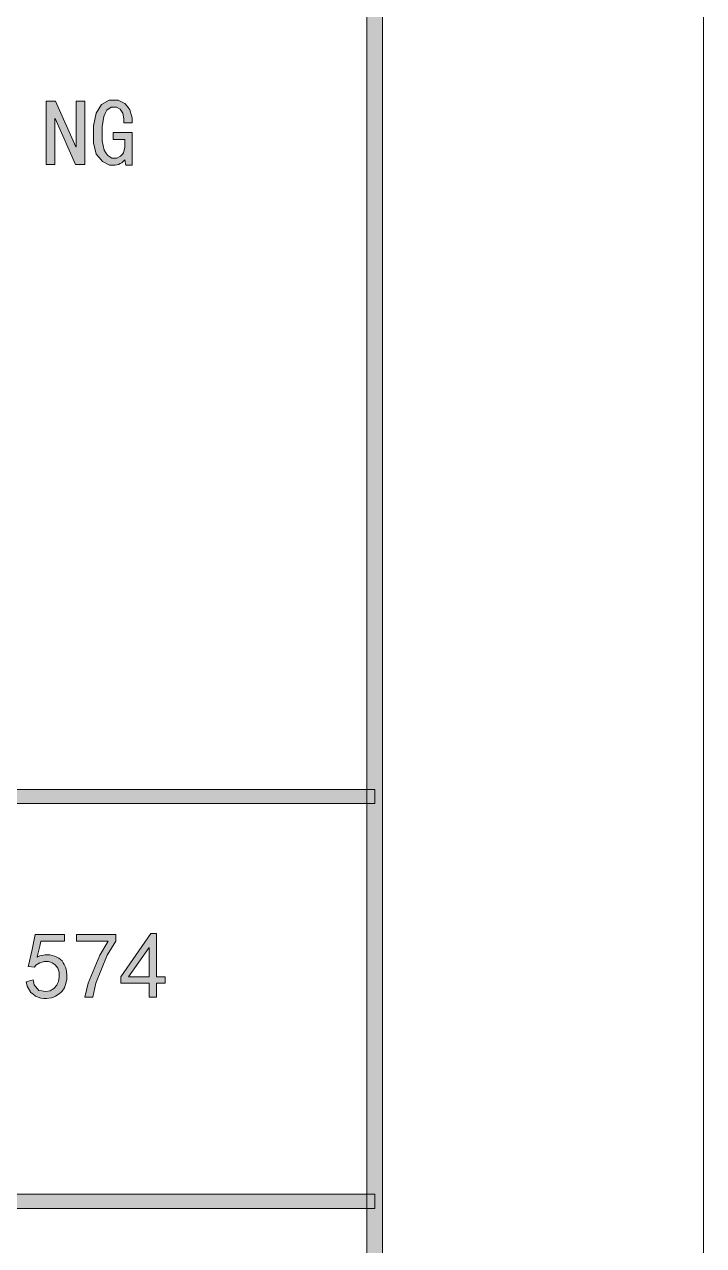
# Model space of a CAD drawing. Header units: millimetres. Extents: x 388 to 64525, y 87 to 607.
# Drawn here: x 64503.91 to 64524.56, y 523.95 to 561.09 of the extents above; entities that cross this region are included whole.
import ezdxf

# ---------------------------------------------------------------- set-up
doc = ezdxf.new("R2010")
doc.units = ezdxf.units.MM

msp = doc.modelspace()

# ---------------------------------------------------------------- hatches: boundary and pattern name
h = msp.add_hatch(color=0)
h.dxf.hatch_style = 2
h.paths.add_polyline_path([(64514.798, 319.942), (64514.314, 320.426), (64514.314, 596.98), (64514.798, 597.464)])
h = msp.add_hatch(color=0)
h.dxf.hatch_style = 2
h.paths.add_polyline_path([(64505.74, 556.833), (64505.461, 556.833), (64504.841, 558.23), (64504.83, 558.23), (64504.83, 556.833), (64504.569, 556.833), (64504.569, 558.76), (64504.852, 558.76), (64505.472, 557.363), (64505.482, 557.363), (64505.482, 558.76), (64505.74, 558.76)])
h = msp.add_hatch(color=0)
h.dxf.hatch_style = 2
h.paths.add_polyline_path([(64507.184, 556.811), (64506.991, 556.811), (64506.959, 556.969), (64506.933, 556.937), (64506.865, 556.879), (64506.815, 556.858), (64506.769, 556.833), (64506.665, 556.811), (64506.607, 556.811), (64506.489, 556.811), (64506.278, 556.922), (64506.185, 557.03), (64506.091, 557.141), (64506.002, 557.492), (64506.002, 557.736), (64506.002, 558.001), (64506.084, 558.395), (64506.17, 558.524), (64506.253, 558.653), (64506.486, 558.782), (64506.632, 558.782), (64506.761, 558.782), (64506.962, 558.689), (64507.037, 558.592), (64507.109, 558.495), (64507.184, 558.248), (64507.184, 558.098), (64506.933, 558.098), (64506.933, 558.216), (64506.894, 558.391), (64506.855, 558.452), (64506.815, 558.51), (64506.704, 558.571), (64506.632, 558.571), (64506.539, 558.571), (64506.407, 558.477), (64506.36, 558.384), (64506.317, 558.291), (64506.271, 557.979), (64506.271, 557.757), (64506.271, 557.549), (64506.328, 557.263), (64506.382, 557.184), (64506.439, 557.105), (64506.568, 557.026), (64506.643, 557.026), (64506.715, 557.026), (64506.83, 557.08), (64506.873, 557.134), (64506.916, 557.188), (64506.959, 557.352), (64506.959, 557.463), (64506.959, 557.589), (64506.607, 557.589), (64506.607, 557.804), (64507.184, 557.804)])
h = msp.add_hatch(color=0)
h.dxf.hatch_style = 2
h.paths.add_polyline_path([(64514.558, 537.818), (64514.558, 537.388), (64464.508, 537.388), (64464.508, 537.818)])
h = msp.add_hatch(color=0)
h.dxf.hatch_style = 2
h.paths.add_polyline_path([(64504.167, 532.028), (64504.207, 531.878), (64504.339, 531.709), (64504.436, 531.691), (64504.533, 531.673), (64504.687, 531.695), (64504.748, 531.731), (64504.805, 531.766), (64504.891, 531.863), (64504.916, 531.921), (64504.941, 531.981), (64504.963, 532.114), (64504.959, 532.186), (64504.959, 532.261), (64504.92, 532.383), (64504.88, 532.433), (64504.845, 532.487), (64504.751, 532.551), (64504.694, 532.569), (64504.64, 532.587), (64504.511, 532.587), (64504.443, 532.569), (64504.372, 532.551), (64504.257, 532.472), (64504.21, 532.411), (64504.021, 532.433), (64504.031, 532.469), (64504.139, 532.952), (64504.235, 533.404), (64505.124, 533.404), (64505.124, 533.2), (64504.404, 533.2), (64504.375, 533.049), (64504.318, 532.806), (64504.289, 532.716), (64504.375, 532.755), (64504.533, 532.791), (64504.605, 532.788), (64504.68, 532.788), (64504.82, 532.752), (64504.888, 532.723), (64504.956, 532.691), (64505.052, 532.605), (64505.085, 532.551), (64505.117, 532.497), (64505.16, 532.394), (64505.174, 532.34), (64505.189, 532.286), (64505.199, 532.168), (64505.196, 532.107), (64505.196, 532.046), (64505.167, 531.921), (64505.146, 531.852), (64505.124, 531.788), (64505.056, 531.684), (64505.009, 531.641), (64504.966, 531.598), (64504.855, 531.53), (64504.791, 531.505), (64504.726, 531.48), (64504.576, 531.458), (64504.493, 531.466), (64504.407, 531.473), (64504.246, 531.534), (64504.171, 531.591), (64504.096, 531.645), (64503.992, 531.838), (64503.963, 531.971)])
h = msp.add_hatch(color=0)
h.dxf.hatch_style = 2
h.paths.add_polyline_path([(64505.744, 531.498), (64505.844, 531.928), (64506.199, 532.777), (64506.453, 533.2), (64505.486, 533.2), (64505.486, 533.404), (64506.69, 533.404), (64506.69, 533.21), (64506.425, 532.784), (64506.077, 531.928), (64505.991, 531.498)])
h = msp.add_hatch(color=0)
h.paths.add_polyline_path([(64507.704, 531.928), (64506.837, 531.928), (64506.837, 532.118), (64507.747, 533.436), (64507.919, 533.436), (64507.919, 532.118), (64508.187, 532.118), (64508.187, 531.928), (64507.919, 531.928), (64507.919, 531.498), (64507.704, 531.498)])
h.paths.add_polyline_path([(64507.704, 532.118), (64507.704, 533.01), (64507.073, 532.118)])
h = msp.add_hatch(color=0)
h.dxf.hatch_style = 2
h.paths.add_polyline_path([(64514.558, 525.507), (64514.558, 525.077), (64464.508, 525.077), (64464.508, 525.507)])

# ---------------------------------------------------------------- linework, layer by layer
at = {"color": 0, "lineweight": 0}
for points in [[(64103.998, 310.182), (64103.998, 607.224), (64524.558, 607.224), (64524.558, 310.182)], [(64514.798, 319.942), (64514.314, 320.426), (64514.314, 596.98), (64514.798, 597.464)], [(64505.74, 556.833), (64505.461, 556.833), (64504.841, 558.23), (64504.83, 558.23), (64504.83, 556.833), (64504.569, 556.833), (64504.569, 558.76), (64504.852, 558.76), (64505.472, 557.363), (64505.482, 557.363), (64505.482, 558.76), (64505.74, 558.76)], [(64507.184, 556.811), (64506.991, 556.811), (64506.959, 556.969), (64506.933, 556.937), (64506.865, 556.879), (64506.815, 556.858), (64506.769, 556.833), (64506.665, 556.811), (64506.607, 556.811), (64506.489, 556.811), (64506.278, 556.922), (64506.185, 557.03), (64506.091, 557.141), (64506.002, 557.492), (64506.002, 557.736), (64506.002, 558.001), (64506.084, 558.395), (64506.17, 558.524), (64506.253, 558.653), (64506.486, 558.782), (64506.632, 558.782), (64506.761, 558.782), (64506.962, 558.689), (64507.037, 558.592), (64507.109, 558.495), (64507.184, 558.248), (64507.184, 558.098), (64506.933, 558.098), (64506.933, 558.216), (64506.894, 558.391), (64506.855, 558.452), (64506.815, 558.51), (64506.704, 558.571), (64506.632, 558.571), (64506.539, 558.571), (64506.407, 558.477), (64506.36, 558.384), (64506.317, 558.291), (64506.271, 557.979), (64506.271, 557.757), (64506.271, 557.549), (64506.328, 557.263), (64506.382, 557.184), (64506.439, 557.105), (64506.568, 557.026), (64506.643, 557.026), (64506.715, 557.026), (64506.83, 557.08), (64506.873, 557.134), (64506.916, 557.188), (64506.959, 557.352), (64506.959, 557.463), (64506.959, 557.589), (64506.607, 557.589), (64506.607, 557.804), (64507.184, 557.804)], [(64514.558, 537.818), (64514.558, 537.388), (64464.508, 537.388), (64464.508, 537.818)], [(64504.167, 532.028), (64504.207, 531.878), (64504.339, 531.709), (64504.436, 531.691), (64504.533, 531.673), (64504.687, 531.695), (64504.748, 531.731), (64504.805, 531.766), (64504.891, 531.863), (64504.916, 531.921), (64504.941, 531.981), (64504.963, 532.114), (64504.959, 532.186), (64504.959, 532.261), (64504.92, 532.383), (64504.88, 532.433), (64504.845, 532.487), (64504.751, 532.551), (64504.694, 532.569), (64504.64, 532.587), (64504.511, 532.587), (64504.443, 532.569), (64504.372, 532.551), (64504.257, 532.472), (64504.21, 532.411), (64504.021, 532.433), (64504.031, 532.469), (64504.139, 532.952), (64504.235, 533.404), (64505.124, 533.404), (64505.124, 533.2), (64504.404, 533.2), (64504.375, 533.049), (64504.318, 532.806), (64504.289, 532.716), (64504.375, 532.755), (64504.533, 532.791), (64504.605, 532.788), (64504.68, 532.788), (64504.82, 532.752), (64504.888, 532.723), (64504.956, 532.691), (64505.052, 532.605), (64505.085, 532.551), (64505.117, 532.497), (64505.16, 532.394), (64505.174, 532.34), (64505.189, 532.286), (64505.199, 532.168), (64505.196, 532.107), (64505.196, 532.046), (64505.167, 531.921), (64505.146, 531.852), (64505.124, 531.788), (64505.056, 531.684), (64505.009, 531.641), (64504.966, 531.598), (64504.855, 531.53), (64504.791, 531.505), (64504.726, 531.48), (64504.576, 531.458), (64504.493, 531.466), (64504.407, 531.473), (64504.246, 531.534), (64504.171, 531.591), (64504.096, 531.645), (64503.992, 531.838), (64503.963, 531.971)], [(64505.744, 531.498), (64505.844, 531.928), (64506.199, 532.777), (64506.453, 533.2), (64505.486, 533.2), (64505.486, 533.404), (64506.69, 533.404), (64506.69, 533.21), (64506.425, 532.784), (64506.077, 531.928), (64505.991, 531.498)], [(64507.704, 531.928), (64506.837, 531.928), (64506.837, 532.118), (64507.747, 533.436), (64507.919, 533.436), (64507.919, 532.118), (64508.187, 532.118), (64508.187, 531.928), (64507.919, 531.928), (64507.919, 531.498), (64507.704, 531.498)], [(64507.704, 532.118), (64507.704, 533.01), (64507.073, 532.118)], [(64514.558, 525.507), (64514.558, 525.077), (64464.508, 525.077), (64464.508, 525.507)]]:
    msp.add_lwpolyline(points, close=True, dxfattribs=at)

doc.saveas('drawing.dxf')
